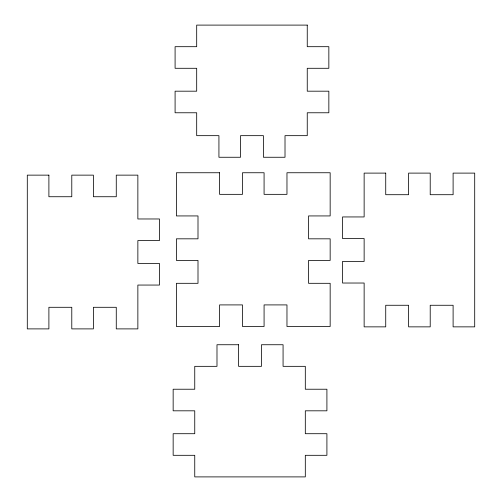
<?xml version="1.0" encoding="UTF-8"?>
<svg xmlns="http://www.w3.org/2000/svg" width="502" height="502" viewBox="0 0 502 502"><rect width="100%" height="100%" fill="white"/><g stroke="black" fill="none" stroke-linecap="round" stroke-linejoin="round"><path stroke-width="0.75" d="M307.249 25.1L196.69 25.1L196.69 46.692L175.091 46.692L175.091 68.291L196.69 68.291L196.69 91.182L175.091 91.182L175.091 112.774L196.69 112.774L196.69 135.665L218.928 135.665L218.928 157.258L240.527 157.258L240.527 135.665L263.412 135.665L263.412 157.258L285.01 157.258L285.01 135.665L307.249 135.665L307.249 112.774L328.848 112.774L328.848 91.182L307.249 91.182L307.249 68.291L328.848 68.291L328.848 46.692L307.249 46.692L307.249 25.1M219.594 172.751L176.409 172.751L176.409 215.935L198.001 215.935L198.001 238.826L176.409 238.826L176.409 260.425L198.001 260.425L198.001 283.31L176.409 283.31L176.409 326.501L219.594 326.501L219.594 304.909L242.485 304.909L242.485 326.501L264.077 326.501L264.077 304.909L286.968 304.909L286.968 326.501L330.159 326.501L330.159 283.31L308.567 283.31L308.567 260.425L330.159 260.425L330.159 238.826L308.567 238.826L308.567 215.935L330.159 215.935L330.159 172.751L286.968 172.751L286.968 194.343L264.077 194.343L264.077 172.751L242.485 172.751L242.485 194.343L219.594 194.343L219.594 172.751M385.731 173.108L364.138 173.108L364.138 216.946L342.54 216.946L342.54 238.544L364.138 238.544L364.138 261.429L342.54 261.429L342.54 283.028L364.138 283.028L364.138 326.865L385.731 326.865L385.731 305.266L408.622 305.266L408.622 326.865L430.214 326.865L430.214 305.266L453.105 305.266L453.105 326.865L474.704 326.865L474.704 173.108L453.105 173.108L453.105 194.707L430.214 194.707L430.214 173.108L408.622 173.108L408.622 194.707L385.731 194.707L385.731 173.108M48.895 175.135L27.296 175.135L27.296 328.892L48.895 328.892L48.895 307.293L71.786 307.293L71.786 328.892L93.378 328.892L93.378 307.293L116.269 307.293L116.269 328.892L137.862 328.892L137.862 285.054L159.46 285.054L159.46 263.456L137.862 263.456L137.862 240.571L159.46 240.571L159.46 218.972L137.862 218.972L137.862 175.135L116.269 175.135L116.269 196.734L93.378 196.734L93.378 175.135L71.786 175.135L71.786 196.734L48.895 196.734L48.895 175.135M238.588 344.742L216.989 344.742L216.989 366.334L194.751 366.334L194.751 389.226L173.152 389.226L173.152 410.818L194.751 410.818L194.751 433.709L173.152 433.709L173.152 455.308L194.751 455.308L194.751 476.9L305.31 476.9L305.31 455.308L326.909 455.308L326.909 433.709L305.31 433.709L305.31 410.818L326.909 410.818L326.909 389.226L305.31 389.226L305.31 366.334L283.072 366.334L283.072 344.742L261.473 344.742L261.473 366.334L238.588 366.334L238.588 344.742"/></g></svg>
